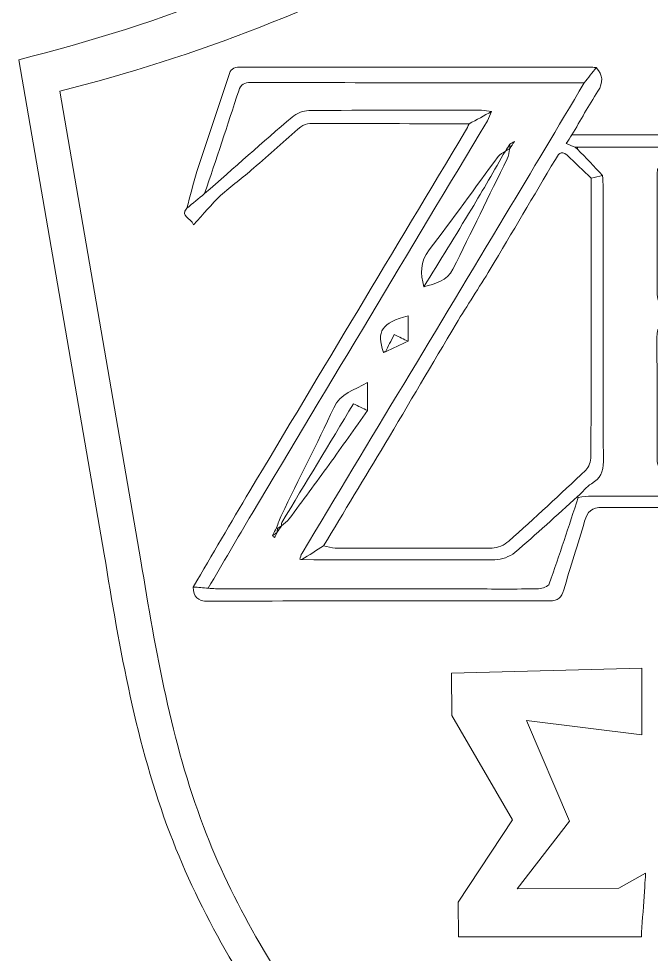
# Model space of a CAD drawing. Header units: inches. Extents: x 0 to 12, y 0 to 12.
# Drawn here: x 9.309 to 9.993, y 0.858 to 1.871 of the extents above; entities that cross this region are included whole.
import ezdxf

# ---------------------------------------------------------------- set-up
doc = ezdxf.new("R2010")
doc.units = ezdxf.units.IN
doc.header["$MEASUREMENT"] = 0

msp = doc.modelspace()

# ---------------------------------------------------------------- linework, layer by layer
at = {"color": 250, "lineweight": 0}
msp.add_line((9.3088, 1.8263), (9.4013, 1.2912), dxfattribs=at)
at = {"color": 5, "lineweight": 0}
msp.add_line((9.3532, 1.7924), (9.441, 1.284), dxfattribs=at)
at = {"color": 250, "lineweight": 0}
msp.add_arc((8.8444, 3.6717), 1.9029, 284.1261, 312.9293, dxfattribs=at)
at = {"color": 5, "lineweight": 0}
msp.add_arc((8.912, 3.5454), 1.8077, 284.1261, 312.9293, dxfattribs=at)
for points, knots in [([(9.9334, 1.8179), (9.9291, 1.8124), (9.9248, 1.8069), (9.9204, 1.8014), (9.8003, 1.8015), (9.6802, 1.8015), (9.56, 1.8017), (9.5529, 1.8017), (9.5491, 1.8), (9.5467, 1.7928), (9.5348, 1.7556), (9.5223, 1.7186), (9.5099, 1.6815), (9.5035, 1.6762), (9.4971, 1.6709), (9.4907, 1.6656), (9.4943, 1.6788), (9.4973, 1.6922), (9.5015, 1.7053), (9.5128, 1.74), (9.5247, 1.7746), (9.5359, 1.8094), (9.538, 1.8158), (9.5407, 1.8185), (9.5478, 1.8185), (9.6747, 1.8183), (9.8017, 1.8183), (9.9286, 1.8182), (9.9302, 1.8182), (9.9318, 1.818), (9.9334, 1.8179)], [0, 0, 0, 0, 1, 1, 1, 2, 2, 2, 3, 3, 3, 4, 4, 4, 5, 5, 5, 6, 6, 6, 7, 7, 7, 8, 8, 8, 9, 9, 9, 10, 10, 10, 10]), ([(9.9334, 1.8179), (9.9408, 1.8097), (9.9413, 1.8018), (9.9351, 1.7922), (9.9251, 1.7769), (9.9163, 1.7607), (9.9071, 1.745), (9.9051, 1.7421), (9.9032, 1.7392), (9.9009, 1.7357), (9.9047, 1.7341), (9.9076, 1.7329), (9.9105, 1.7317), (9.9114, 1.731), (9.9122, 1.7303), (9.9131, 1.7297), (9.9221, 1.7202), (9.9312, 1.7107), (9.9402, 1.7012), (9.9361, 1.7002), (9.932, 1.6993), (9.9279, 1.6983), (9.9192, 1.7065), (9.9106, 1.7148), (9.9019, 1.723), (9.895, 1.7295), (9.8919, 1.7232), (9.8892, 1.7186), (9.8656, 1.679), (9.8424, 1.6392), (9.8187, 1.5997), (9.8068, 1.5798), (9.7938, 1.5605), (9.7819, 1.5406), (9.756, 1.4973), (9.7306, 1.4538), (9.7048, 1.4105), (9.6829, 1.3738), (9.6607, 1.3371), (9.6386, 1.3004), (9.6308, 1.2954), (9.6229, 1.2904), (9.615, 1.2854), (9.615, 1.2854), (9.6149, 1.2854), (9.6149, 1.2854), (9.6143, 1.2857), (9.6136, 1.2858), (9.6128, 1.2858), (9.6136, 1.2881), (9.614, 1.2906), (9.6152, 1.2926), (9.6885, 1.4144), (9.7618, 1.5362), (9.835, 1.6581), (9.8636, 1.7058), (9.892, 1.7536), (9.9204, 1.8014), (9.9248, 1.8069), (9.9291, 1.8124), (9.9334, 1.8179)], [0, 0, 0, 0, 1, 1, 1, 2, 2, 2, 3, 3, 3, 4, 4, 4, 5, 5, 5, 6, 6, 6, 7, 7, 7, 8, 8, 8, 9, 9, 9, 10, 10, 10, 11, 11, 11, 12, 12, 12, 13, 13, 13, 14, 14, 14, 15, 15, 15, 16, 16, 16, 17, 17, 17, 18, 18, 18, 19, 19, 19, 20, 20, 20, 20]), ([(9.8201, 1.7703), (9.8166, 1.7708), (9.813, 1.7717), (9.8094, 1.7717), (9.7471, 1.7718), (9.6848, 1.7719), (9.6225, 1.7714), (9.6164, 1.7714), (9.6091, 1.7683), (9.6044, 1.7643), (9.5726, 1.7371), (9.5414, 1.7092), (9.5099, 1.6815), (9.5223, 1.7186), (9.5348, 1.7556), (9.5467, 1.7928), (9.5491, 1.8), (9.5529, 1.8017), (9.56, 1.8017), (9.6802, 1.8015), (9.8003, 1.8015), (9.9204, 1.8014), (9.892, 1.7536), (9.8636, 1.7058), (9.835, 1.6581), (9.7618, 1.5362), (9.6885, 1.4144), (9.6152, 1.2926), (9.614, 1.2906), (9.6136, 1.2881), (9.6128, 1.2858), (9.6135, 1.2857), (9.6142, 1.2855), (9.6149, 1.2854), (9.6149, 1.2854), (9.615, 1.2854), (9.615, 1.2854), (9.6845, 1.2852), (9.7541, 1.2849), (9.8237, 1.2853), (9.831, 1.2854), (9.8397, 1.2885), (9.8453, 1.2932), (9.8685, 1.3128), (9.8907, 1.3335), (9.9133, 1.3538), (9.9133, 1.3538), (9.914, 1.3528), (9.914, 1.3528), (9.9037, 1.3216), (9.8936, 1.2904), (9.8826, 1.2594), (9.8816, 1.2565), (9.8751, 1.254), (9.8711, 1.2539), (9.8463, 1.2534), (9.8215, 1.2537), (9.7967, 1.2537), (9.7077, 1.2537), (9.6186, 1.2537), (9.5296, 1.2537), (9.5243, 1.2537), (9.5191, 1.2542), (9.5138, 1.2544), (9.5296, 1.2814), (9.5451, 1.3086), (9.5612, 1.3354), (9.646, 1.4771), (9.7309, 1.6187), (9.8157, 1.7604), (9.8175, 1.7635), (9.8187, 1.767), (9.8201, 1.7703)], [0, 0, 0, 0, 1, 1, 1, 2, 2, 2, 3, 3, 3, 4, 4, 4, 5, 5, 5, 6, 6, 6, 7, 7, 7, 8, 8, 8, 9, 9, 9, 10, 10, 10, 11, 11, 11, 12, 12, 12, 13, 13, 13, 14, 14, 14, 15, 15, 15, 16, 16, 16, 17, 17, 17, 18, 18, 18, 19, 19, 19, 20, 20, 20, 21, 21, 21, 22, 22, 22, 23, 23, 23, 24, 24, 24, 24]), ([(9.8201, 1.7703), (9.8121, 1.7659), (9.804, 1.7615), (9.796, 1.757), (9.7386, 1.7572), (9.6811, 1.7573), (9.6237, 1.7573), (9.6204, 1.7572), (9.6163, 1.756), (9.6139, 1.7539), (9.5967, 1.7391), (9.58, 1.7238), (9.5629, 1.709), (9.5512, 1.6989), (9.5386, 1.6898), (9.5272, 1.6793), (9.5173, 1.6701), (9.5087, 1.6596), (9.4979, 1.6479), (9.4947, 1.6562), (9.4828, 1.6562), (9.4907, 1.6656), (9.4971, 1.6709), (9.5035, 1.6762), (9.5099, 1.6815), (9.5414, 1.7092), (9.5726, 1.7371), (9.6044, 1.7643), (9.6091, 1.7683), (9.6164, 1.7714), (9.6225, 1.7714), (9.6848, 1.7719), (9.7471, 1.7718), (9.8094, 1.7717), (9.813, 1.7717), (9.8166, 1.7708), (9.8201, 1.7703)], [0, 0, 0, 0, 1, 1, 1, 2, 2, 2, 3, 3, 3, 4, 4, 4, 5, 5, 5, 6, 6, 6, 7, 7, 7, 8, 8, 8, 9, 9, 9, 10, 10, 10, 11, 11, 11, 12, 12, 12, 12]), ([(9.5138, 1.2544), (9.5084, 1.2549), (9.503, 1.2554), (9.4976, 1.2558), (9.518, 1.2905), (9.5382, 1.3253), (9.5588, 1.3599), (9.6365, 1.4898), (9.7143, 1.6196), (9.7921, 1.7495), (9.7936, 1.7519), (9.7947, 1.7545), (9.796, 1.757), (9.804, 1.7615), (9.8121, 1.7659), (9.8201, 1.7703), (9.8187, 1.767), (9.8175, 1.7635), (9.8157, 1.7604), (9.7309, 1.6187), (9.646, 1.4771), (9.5612, 1.3354), (9.5451, 1.3086), (9.5296, 1.2814), (9.5138, 1.2544)], [0, 0, 0, 0, 1, 1, 1, 2, 2, 2, 3, 3, 3, 4, 4, 4, 5, 5, 5, 6, 6, 6, 7, 7, 7, 8, 8, 8, 8]), ([(10.2756, 1.7446), (10.2713, 1.7403), (10.2671, 1.736), (10.2628, 1.7317), (10.2188, 1.7317), (10.1747, 1.7317), (10.1307, 1.7317), (10.1253, 1.7453), (10.1198, 1.7359), (10.1142, 1.7318), (10.1133, 1.7318), (10.1123, 1.7317), (10.1113, 1.7317), (10.0454, 1.7317), (9.9794, 1.7317), (9.9134, 1.7317), (9.9124, 1.7317), (9.9115, 1.7317), (9.9105, 1.7317), (9.9076, 1.7329), (9.9047, 1.7341), (9.9009, 1.7357), (9.9032, 1.7392), (9.9051, 1.7421), (9.9071, 1.745), (10.0262, 1.745), (10.1454, 1.745), (10.2646, 1.745), (10.2683, 1.745), (10.2719, 1.7447), (10.2756, 1.7446)], [0, 0, 0, 0, 1, 1, 1, 2, 2, 2, 3, 3, 3, 4, 4, 4, 5, 5, 5, 6, 6, 6, 7, 7, 7, 8, 8, 8, 9, 9, 9, 10, 10, 10, 10]), ([(9.84, 1.735), (9.84, 1.735), (9.8401, 1.735), (9.8401, 1.735), (9.8385, 1.7326), (9.8368, 1.7301), (9.8352, 1.7276), (9.8352, 1.7276), (9.8352, 1.7276), (9.8352, 1.7276), (9.8325, 1.7256), (9.8291, 1.7241), (9.8272, 1.7215), (9.8023, 1.6879), (9.7782, 1.6536), (9.7527, 1.6205), (9.7426, 1.6075), (9.7434, 1.5947), (9.747, 1.5807), (9.7593, 1.584), (9.7721, 1.5869), (9.7784, 1.5997), (9.7981, 1.6395), (9.8176, 1.6793), (9.837, 1.7192), (9.8387, 1.7225), (9.839, 1.7266), (9.8399, 1.7303), (9.8399, 1.7303), (9.8398, 1.7303), (9.8398, 1.7303), (9.8415, 1.7328), (9.8432, 1.7353), (9.8449, 1.7379), (9.8432, 1.7369), (9.8416, 1.7359), (9.84, 1.735)], [0, 0, 0, 0, 1, 1, 1, 2, 2, 2, 3, 3, 3, 4, 4, 4, 5, 5, 5, 6, 6, 6, 7, 7, 7, 8, 8, 8, 9, 9, 9, 10, 10, 10, 11, 11, 11, 12, 12, 12, 12]), ([(9.8399, 1.7303), (9.8383, 1.7294), (9.8368, 1.7285), (9.8352, 1.7276), (9.8368, 1.7301), (9.8385, 1.7326), (9.8401, 1.735), (9.84, 1.7335), (9.8399, 1.7319), (9.8398, 1.7303), (9.8398, 1.7303), (9.8399, 1.7303), (9.8399, 1.7303)], [0, 0, 0, 0, 1, 1, 1, 2, 2, 2, 3, 3, 3, 4, 4, 4, 4]), ([(9.8398, 1.7303), (9.8399, 1.7319), (9.84, 1.7335), (9.8401, 1.735), (9.8401, 1.735), (9.84, 1.735), (9.84, 1.735), (9.8416, 1.7359), (9.8432, 1.7369), (9.8449, 1.7379), (9.8432, 1.7353), (9.8415, 1.7328), (9.8398, 1.7303)], [0, 0, 0, 0, 1, 1, 1, 2, 2, 2, 3, 3, 3, 4, 4, 4, 4]), ([(9.8449, 1.7379), (9.8432, 1.7369), (9.8416, 1.7359), (9.84, 1.735), (9.8416, 1.7359), (9.8432, 1.7369), (9.8449, 1.7379)], [0, 0, 0, 0, 1, 1, 1, 2, 2, 2, 2]), ([(9.9134, 1.7317), (9.9133, 1.731), (9.9132, 1.7303), (9.9131, 1.7297), (9.9122, 1.7303), (9.9114, 1.731), (9.9105, 1.7317), (9.9115, 1.7317), (9.9124, 1.7317), (9.9134, 1.7317)], [0, 0, 0, 0, 1, 1, 1, 2, 2, 2, 3, 3, 3, 3]), ([(9.9134, 1.7317), (9.9794, 1.7317), (10.0454, 1.7317), (10.1113, 1.7317), (10.1122, 1.7311), (10.1131, 1.7306), (10.1139, 1.7301), (10.1138, 1.6858), (10.1137, 1.6415), (10.1136, 1.5972), (10.1005, 1.6307), (10.0875, 1.6642), (10.0743, 1.6977), (10.0727, 1.7016), (10.07, 1.705), (10.0678, 1.7086), (10.0454, 1.7086), (10.0231, 1.7086), (9.9999, 1.7086), (9.9997, 1.7073), (9.9992, 1.7053), (9.9992, 1.7034), (9.9992, 1.6597), (9.9991, 1.6159), (9.9993, 1.5722), (9.9993, 1.5692), (10.0008, 1.5662), (10.0016, 1.5632), (10.0287, 1.556), (10.0419, 1.5604), (10.0574, 1.5815), (10.0617, 1.5874), (10.0662, 1.5931), (10.0706, 1.5989), (10.0706, 1.5641), (10.0706, 1.5293), (10.0706, 1.4915), (10.0615, 1.5052), (10.0543, 1.5164), (10.0466, 1.5273), (10.0445, 1.5303), (10.041, 1.5341), (10.0379, 1.5343), (10.0255, 1.5351), (10.013, 1.5346), (10.0001, 1.5346), (9.9996, 1.5313), (9.9991, 1.5293), (9.9991, 1.5274), (9.9991, 1.4827), (9.9991, 1.4381), (9.9992, 1.3934), (9.9992, 1.3904), (10.0006, 1.3873), (10.0013, 1.3842), (10.0021, 1.3835), (10.0029, 1.3828), (10.0037, 1.3821), (10.0224, 1.3822), (10.0412, 1.3829), (10.0599, 1.3822), (10.0691, 1.3818), (10.0725, 1.3853), (10.075, 1.3935), (10.0879, 1.4351), (10.1015, 1.4765), (10.1148, 1.5179), (10.1151, 1.4814), (10.1155, 1.4448), (10.1158, 1.4082), (10.1159, 1.3908), (10.1158, 1.3734), (10.1158, 1.3548), (10.1104, 1.3545), (10.1061, 1.3541), (10.1018, 1.3541), (10.044, 1.3541), (9.9863, 1.3542), (9.9285, 1.3541), (9.9237, 1.3541), (9.9189, 1.3533), (9.914, 1.3528), (9.914, 1.3528), (9.9133, 1.3538), (9.9133, 1.3538), (9.9183, 1.3585), (9.9226, 1.3642), (9.9283, 1.3676), (9.9377, 1.3733), (9.9412, 1.3804), (9.9411, 1.3915), (9.9407, 1.4903), (9.9409, 1.589), (9.9409, 1.6878), (9.9409, 1.6923), (9.9405, 1.6967), (9.9402, 1.7012), (9.9312, 1.7107), (9.9221, 1.7202), (9.9131, 1.7297), (9.9132, 1.7303), (9.9133, 1.731), (9.9134, 1.7317)], [0, 0, 0, 0, 1, 1, 1, 2, 2, 2, 3, 3, 3, 4, 4, 4, 5, 5, 5, 6, 6, 6, 7, 7, 7, 8, 8, 8, 9, 9, 9, 10, 10, 10, 11, 11, 11, 12, 12, 12, 13, 13, 13, 14, 14, 14, 15, 15, 15, 16, 16, 16, 17, 17, 17, 18, 18, 18, 19, 19, 19, 20, 20, 20, 21, 21, 21, 22, 22, 22, 23, 23, 23, 24, 24, 24, 25, 25, 25, 26, 26, 26, 27, 27, 27, 28, 28, 28, 29, 29, 29, 30, 30, 30, 31, 31, 31, 32, 32, 32, 33, 33, 33, 34, 34, 34, 34]), ([(10.4805, 1.7257), (10.5082, 1.7138), (10.5285, 1.6949), (10.5426, 1.6675), (10.562, 1.63), (10.5708, 1.5907), (10.5708, 1.549), (10.5709, 1.5403), (10.5694, 1.5315), (10.5687, 1.5228), (10.5693, 1.5145), (10.572, 1.5057), (10.5701, 1.4979), (10.5644, 1.4748), (10.5571, 1.4522), (10.5502, 1.4294), (10.5485, 1.4236), (10.5459, 1.4182), (10.5438, 1.4126), (10.5332, 1.4012), (10.5226, 1.3898), (10.5121, 1.3783), (10.5116, 1.3779), (10.5119, 1.3768), (10.5119, 1.376), (10.5119, 1.376), (10.5119, 1.3762), (10.5119, 1.3762), (10.4884, 1.3558), (10.4585, 1.3513), (10.43, 1.3437), (10.4215, 1.3414), (10.4122, 1.3417), (10.4033, 1.3417), (10.249, 1.3416), (10.0947, 1.3415), (9.9404, 1.3419), (9.9285, 1.3419), (9.9238, 1.3376), (9.9208, 1.3269), (9.9139, 1.302), (9.9055, 1.2776), (9.8983, 1.2528), (9.8958, 1.2442), (9.8923, 1.2408), (9.8826, 1.2408), (9.7596, 1.241), (9.6367, 1.2409), (9.5137, 1.2404), (9.5021, 1.2404), (9.4977, 1.2452), (9.4976, 1.2558), (9.503, 1.2554), (9.5084, 1.2549), (9.5138, 1.2544), (9.5191, 1.2542), (9.5243, 1.2537), (9.5296, 1.2537), (9.6186, 1.2537), (9.7077, 1.2537), (9.7967, 1.2537), (9.8215, 1.2537), (9.8463, 1.2534), (9.8711, 1.2539), (9.8751, 1.254), (9.8816, 1.2565), (9.8826, 1.2594), (9.8936, 1.2904), (9.9037, 1.3216), (9.914, 1.3528), (9.9189, 1.3533), (9.9237, 1.3541), (9.9285, 1.3541), (9.9863, 1.3542), (10.044, 1.3541), (10.1018, 1.3541), (10.1061, 1.3541), (10.1104, 1.3545), (10.1158, 1.3548), (10.1158, 1.3734), (10.1159, 1.3908), (10.1158, 1.4082), (10.1155, 1.4448), (10.1151, 1.4814), (10.1148, 1.518), (10.1186, 1.5219), (10.1223, 1.5258), (10.1261, 1.5297), (10.1274, 1.5266), (10.1297, 1.5235), (10.1297, 1.5204), (10.1301, 1.4723), (10.1301, 1.4243), (10.1301, 1.3762), (10.1289, 1.3707), (10.1274, 1.3652), (10.1267, 1.3596), (10.1265, 1.358), (10.1289, 1.356), (10.1301, 1.3542), (10.1918, 1.3542), (10.2536, 1.3542), (10.3163, 1.3542), (10.3163, 1.3661), (10.3163, 1.3762), (10.3163, 1.3863), (10.316, 1.4303), (10.3156, 1.4742), (10.3153, 1.5182), (10.3192, 1.5228), (10.3232, 1.5274), (10.3271, 1.5321), (10.3283, 1.529), (10.3306, 1.5259), (10.3307, 1.5228), (10.331, 1.4754), (10.331, 1.4279), (10.3311, 1.3805), (10.3295, 1.3722), (10.3278, 1.3639), (10.3262, 1.3556), (10.3302, 1.3551), (10.3341, 1.3541), (10.3381, 1.3541), (10.3653, 1.3546), (10.3925, 1.3551), (10.4197, 1.3561), (10.4784, 1.3583), (10.5229, 1.391), (10.5417, 1.4465), (10.5561, 1.4891), (10.5581, 1.533), (10.5539, 1.5776), (10.5483, 1.637), (10.5286, 1.6875), (10.4729, 1.7176), (10.4754, 1.7203), (10.478, 1.723), (10.4805, 1.7257)], [0, 0, 0, 0, 1, 1, 1, 2, 2, 2, 3, 3, 3, 4, 4, 4, 5, 5, 5, 6, 6, 6, 7, 7, 7, 8, 8, 8, 9, 9, 9, 10, 10, 10, 11, 11, 11, 12, 12, 12, 13, 13, 13, 14, 14, 14, 15, 15, 15, 16, 16, 16, 17, 17, 17, 18, 18, 18, 19, 19, 19, 20, 20, 20, 21, 21, 21, 22, 22, 22, 23, 23, 23, 24, 24, 24, 25, 25, 25, 26, 26, 26, 27, 27, 27, 28, 28, 28, 29, 29, 29, 30, 30, 30, 31, 31, 31, 32, 32, 32, 33, 33, 33, 34, 34, 34, 35, 35, 35, 36, 36, 36, 37, 37, 37, 38, 38, 38, 39, 39, 39, 40, 40, 40, 41, 41, 41, 42, 42, 42, 43, 43, 43, 44, 44, 44, 45, 45, 45, 46, 46, 46, 46]), ([(9.8352, 1.7276), (9.823, 1.7067), (9.811, 1.6856), (9.7985, 1.6648), (9.7815, 1.6367), (9.7642, 1.6087), (9.747, 1.5807), (9.7434, 1.5947), (9.7426, 1.6075), (9.7527, 1.6205), (9.7782, 1.6536), (9.8023, 1.6879), (9.8272, 1.7215), (9.8291, 1.7241), (9.8325, 1.7256), (9.8352, 1.7276)], [0, 0, 0, 0, 1, 1, 1, 2, 2, 2, 3, 3, 3, 4, 4, 4, 5, 5, 5, 5]), ([(9.8399, 1.7303), (9.839, 1.7266), (9.8387, 1.7225), (9.837, 1.7192), (9.8176, 1.6793), (9.7981, 1.6395), (9.7784, 1.5997), (9.7721, 1.5869), (9.7593, 1.584), (9.747, 1.5807), (9.7642, 1.6087), (9.7815, 1.6367), (9.7985, 1.6648), (9.811, 1.6856), (9.823, 1.7067), (9.8352, 1.7276), (9.8352, 1.7276), (9.8352, 1.7276), (9.8352, 1.7276), (9.8368, 1.7285), (9.8383, 1.7294), (9.8399, 1.7303)], [0, 0, 0, 0, 1, 1, 1, 2, 2, 2, 3, 3, 3, 4, 4, 4, 5, 5, 5, 6, 6, 6, 7, 7, 7, 7]), ([(9.6386, 1.3004), (9.6428, 1.2995), (9.647, 1.2979), (9.6512, 1.2978), (9.7077, 1.2977), (9.7642, 1.2975), (9.8207, 1.298), (9.8268, 1.2981), (9.8341, 1.3012), (9.8387, 1.3053), (9.8669, 1.3304), (9.8946, 1.3562), (9.922, 1.3822), (9.9254, 1.3856), (9.9276, 1.392), (9.9276, 1.397), (9.928, 1.4974), (9.9279, 1.5979), (9.9279, 1.6983), (9.932, 1.6993), (9.9361, 1.7002), (9.9402, 1.7012), (9.9405, 1.6967), (9.9409, 1.6923), (9.9409, 1.6878), (9.9409, 1.589), (9.9407, 1.4903), (9.9411, 1.3915), (9.9412, 1.3804), (9.9377, 1.3733), (9.9283, 1.3676), (9.9226, 1.3642), (9.9183, 1.3585), (9.9133, 1.3538), (9.8907, 1.3335), (9.8685, 1.3128), (9.8453, 1.2932), (9.8397, 1.2885), (9.831, 1.2854), (9.8237, 1.2853), (9.7541, 1.2849), (9.6845, 1.2852), (9.615, 1.2854), (9.6229, 1.2904), (9.6308, 1.2954), (9.6386, 1.3004)], [0, 0, 0, 0, 1, 1, 1, 2, 2, 2, 3, 3, 3, 4, 4, 4, 5, 5, 5, 6, 6, 6, 7, 7, 7, 8, 8, 8, 9, 9, 9, 10, 10, 10, 11, 11, 11, 12, 12, 12, 13, 13, 13, 14, 14, 14, 15, 15, 15, 15]), ([(9.7055, 1.5103), (9.7055, 1.5103), (9.7054, 1.5102), (9.7054, 1.5102), (9.7136, 1.5141), (9.7217, 1.518), (9.7299, 1.5218), (9.7299, 1.5308), (9.7299, 1.5398), (9.7299, 1.5493), (9.7015, 1.5421), (9.6954, 1.5323), (9.7033, 1.5097), (9.7041, 1.5099), (9.7048, 1.5101), (9.7055, 1.5103)], [0, 0, 0, 0, 1, 1, 1, 2, 2, 2, 3, 3, 3, 4, 4, 4, 5, 5, 5, 5]), ([(9.7033, 1.5097), (9.6954, 1.5323), (9.7015, 1.5421), (9.7299, 1.5493), (9.7299, 1.5398), (9.7299, 1.5308), (9.7299, 1.5218), (9.7253, 1.524), (9.7207, 1.5262), (9.7149, 1.529), (9.7114, 1.5222), (9.7084, 1.5162), (9.7054, 1.5102), (9.7054, 1.5102), (9.7055, 1.5103), (9.7055, 1.5103), (9.7047, 1.5103), (9.704, 1.5101), (9.7033, 1.5097)], [0, 0, 0, 0, 1, 1, 1, 2, 2, 2, 3, 3, 3, 4, 4, 4, 5, 5, 5, 6, 6, 6, 6]), ([(9.7054, 1.5102), (9.7084, 1.5162), (9.7114, 1.5222), (9.7149, 1.529), (9.7207, 1.5262), (9.7253, 1.524), (9.7299, 1.5218), (9.7217, 1.518), (9.7136, 1.5141), (9.7054, 1.5102)], [0, 0, 0, 0, 1, 1, 1, 2, 2, 2, 3, 3, 3, 3]), ([(9.7033, 1.5097), (9.704, 1.5101), (9.7047, 1.5103), (9.7055, 1.5103), (9.7048, 1.5101), (9.7041, 1.5099), (9.7033, 1.5097)], [0, 0, 0, 0, 1, 1, 1, 2, 2, 2, 2]), ([(9.5881, 1.3147), (9.5897, 1.3172), (9.5914, 1.3197), (9.593, 1.3221), (9.593, 1.3221), (9.593, 1.3221), (9.593, 1.3221), (9.5958, 1.3246), (9.5991, 1.3267), (9.6013, 1.3296), (9.6159, 1.3491), (9.6304, 1.3688), (9.6446, 1.3885), (9.6586, 1.4078), (9.6723, 1.4274), (9.6861, 1.4468), (9.6861, 1.4561), (9.6861, 1.4653), (9.6861, 1.477), (9.6712, 1.4685), (9.6568, 1.4658), (9.6495, 1.4498), (9.6315, 1.4106), (9.6118, 1.3723), (9.5929, 1.3336), (9.5908, 1.3292), (9.5894, 1.3245), (9.5877, 1.32), (9.5863, 1.3171), (9.5849, 1.3143), (9.5834, 1.3114), (9.5841, 1.3106), (9.5849, 1.3099), (9.5856, 1.3092), (9.5864, 1.3111), (9.5873, 1.3129), (9.5882, 1.3148), (9.5882, 1.3148), (9.5881, 1.3147), (9.5881, 1.3147)], [0, 0, 0, 0, 1, 1, 1, 2, 2, 2, 3, 3, 3, 4, 4, 4, 5, 5, 5, 6, 6, 6, 7, 7, 7, 8, 8, 8, 9, 9, 9, 10, 10, 10, 11, 11, 11, 12, 12, 12, 13, 13, 13, 13]), ([(9.5877, 1.32), (9.5894, 1.3245), (9.5908, 1.3292), (9.5929, 1.3336), (9.6118, 1.3723), (9.6315, 1.4106), (9.6495, 1.4498), (9.6568, 1.4658), (9.6712, 1.4685), (9.6861, 1.477), (9.6861, 1.4653), (9.6861, 1.4561), (9.6861, 1.4468), (9.6811, 1.4492), (9.6762, 1.4515), (9.6708, 1.4541), (9.6447, 1.4107), (9.619, 1.3682), (9.5934, 1.3256), (9.5929, 1.3247), (9.5931, 1.3233), (9.593, 1.3221), (9.593, 1.3221), (9.593, 1.3221), (9.593, 1.3221), (9.5916, 1.3211), (9.5901, 1.3202), (9.5887, 1.3192), (9.5884, 1.3195), (9.588, 1.3197), (9.5877, 1.32)], [0, 0, 0, 0, 1, 1, 1, 2, 2, 2, 3, 3, 3, 4, 4, 4, 5, 5, 5, 6, 6, 6, 7, 7, 7, 8, 8, 8, 9, 9, 9, 10, 10, 10, 10]), ([(9.593, 1.3221), (9.5931, 1.3233), (9.5929, 1.3247), (9.5934, 1.3256), (9.619, 1.3682), (9.6447, 1.4107), (9.6708, 1.4541), (9.6762, 1.4515), (9.6811, 1.4492), (9.6861, 1.4468), (9.6723, 1.4274), (9.6586, 1.4078), (9.6446, 1.3885), (9.6304, 1.3688), (9.6159, 1.3491), (9.6013, 1.3296), (9.5991, 1.3267), (9.5958, 1.3246), (9.593, 1.3221)], [0, 0, 0, 0, 1, 1, 1, 2, 2, 2, 3, 3, 3, 4, 4, 4, 5, 5, 5, 6, 6, 6, 6]), ([(9.5882, 1.3148), (9.5866, 1.3137), (9.585, 1.3125), (9.5834, 1.3114), (9.5849, 1.3143), (9.5863, 1.3171), (9.5877, 1.32), (9.588, 1.3197), (9.5884, 1.3195), (9.5887, 1.3192), (9.5885, 1.3177), (9.5883, 1.3162), (9.5881, 1.3147), (9.5881, 1.3147), (9.5882, 1.3148), (9.5882, 1.3148)], [0, 0, 0, 0, 1, 1, 1, 2, 2, 2, 3, 3, 3, 4, 4, 4, 5, 5, 5, 5]), ([(9.5881, 1.3147), (9.5883, 1.3162), (9.5885, 1.3177), (9.5887, 1.3192), (9.5901, 1.3202), (9.5916, 1.3211), (9.593, 1.3221), (9.5914, 1.3197), (9.5897, 1.3172), (9.5881, 1.3147)], [0, 0, 0, 0, 1, 1, 1, 2, 2, 2, 3, 3, 3, 3]), ([(9.5882, 1.3148), (9.5873, 1.3129), (9.5864, 1.3111), (9.5856, 1.3092), (9.5849, 1.3099), (9.5841, 1.3106), (9.5834, 1.3114), (9.585, 1.3125), (9.5866, 1.3137), (9.5882, 1.3148)], [0, 0, 0, 0, 1, 1, 1, 2, 2, 2, 3, 3, 3, 3]), ([(9.6149, 1.2854), (9.6142, 1.2855), (9.6135, 1.2857), (9.6128, 1.2858), (9.6136, 1.2858), (9.6143, 1.2857), (9.6149, 1.2854)], [0, 0, 0, 0, 1, 1, 1, 2, 2, 2, 2]), ([(10.1432, 0.3218), (10.0405, 0.3983), (9.8601, 0.5325), (9.635, 0.7519), (9.4891, 1.0013), (9.4569, 1.1861), (9.441, 1.284)], [0, 0, 0, 0, 0.0808468, 0.1419248, 0.197496, 0.2597021, 0.2597021, 0.2597021, 0.2597021])]:
    msp.add_open_spline(points, degree=3, knots=knots, dxfattribs=at)
at = {"color": 250, "lineweight": 0}
msp.add_open_spline([(10.1405, 0.2784), (10.0323, 0.3589), (9.8425, 0.5002), (9.6055, 0.7311), (9.4519, 0.9936), (9.418, 1.1882), (9.4013, 1.2912)], degree=3, knots=[0, 0, 0, 0, 0.0808468, 0.1419248, 0.197496, 0.2597021, 0.2597021, 0.2597021, 0.2597021], dxfattribs=at)
at = {"color": 2, "lineweight": 0}
msp.add_open_spline([(9.8581, 1.1114), (9.8581, 1.1114), (9.9046, 1.0025), (9.9046, 1.0025), (9.9046, 1.0025), (9.8478, 0.9292), (9.8478, 0.9292), (9.8478, 0.9292), (9.9579, 0.9299), (9.9579, 0.9299), (9.9579, 0.9299), (9.9868, 0.9461), (9.9868, 0.9461), (9.9868, 0.9461), (9.9838, 0.9022), (9.9822, 0.8774), (9.9091, 0.8774), (9.7846, 0.8774), (9.7846, 0.8774), (9.7846, 0.8774), (9.7839, 0.9149), (9.7839, 0.9149), (9.7839, 0.9149), (9.8429, 1.0039), (9.8429, 1.0039), (9.8429, 1.0039), (9.7773, 1.1166), (9.7773, 1.1166), (9.7773, 1.1166), (9.7767, 1.1625), (9.7767, 1.1625), (9.7767, 1.1625), (9.9826, 1.1681), (9.9826, 1.1681), (9.9826, 1.1441), (9.9827, 1.12), (9.9827, 1.0959), (9.9827, 1.0959), (9.8581, 1.1114), (9.8581, 1.1114)], degree=3, knots=[0, 0, 0, 0, 1, 1, 1, 2, 2, 2, 3, 3, 3, 4, 4, 4, 5, 5, 5, 6, 6, 6, 7, 7, 7, 8, 8, 8, 9, 9, 9, 10, 10, 10, 11, 11, 11, 12, 12, 12, 13, 13, 13, 13], dxfattribs=at)

doc.saveas('drawing.dxf')
